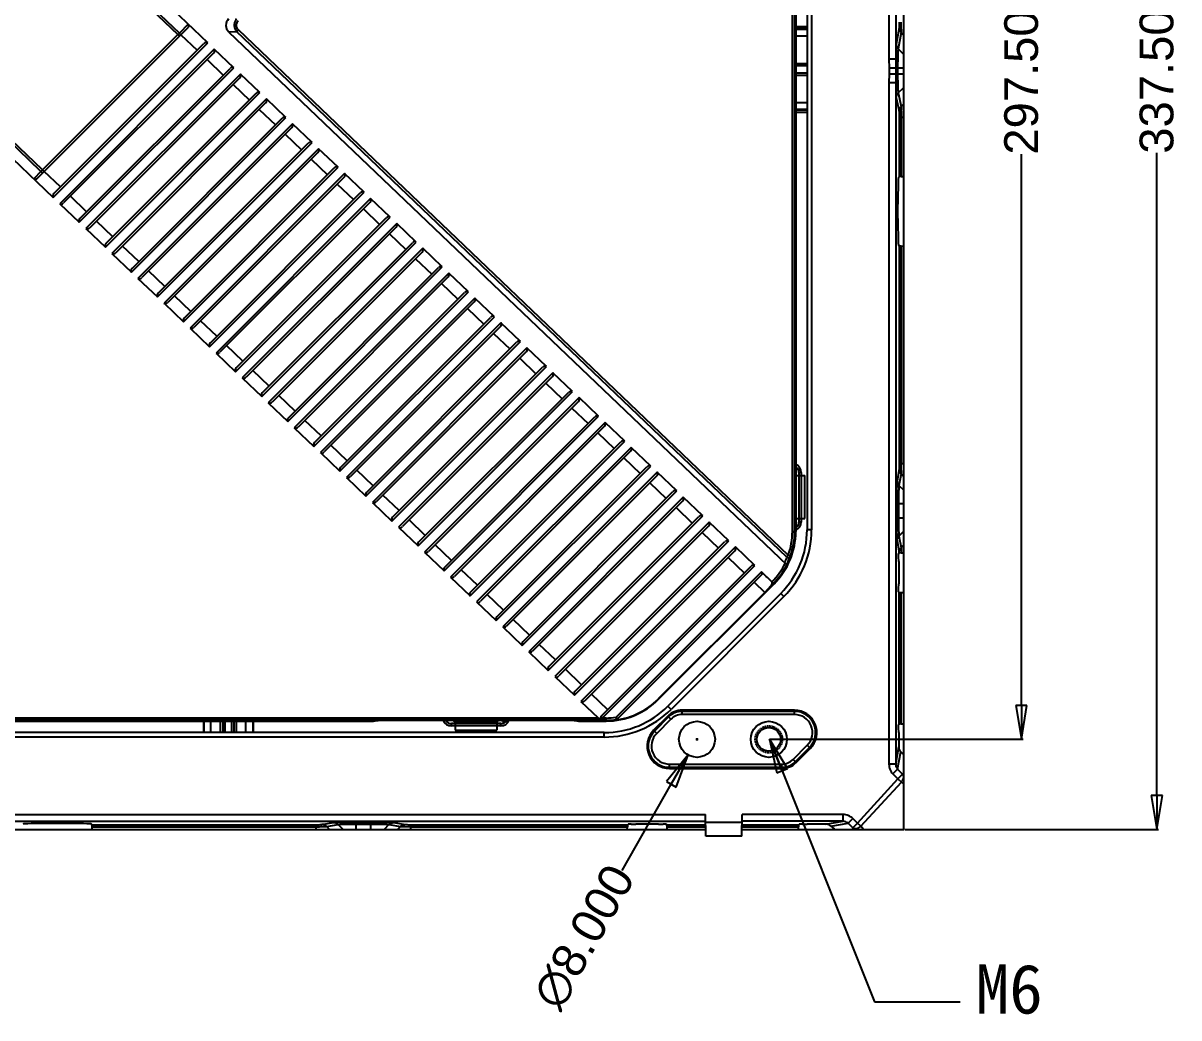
# Model space of a CAD drawing. Header units: millimetres. Extents: x 562 to 17351, y 2396 to 6995.
# Drawn here: x 1960.4 to 2217.1, y 3451 to 3671.9 of the extents above; entities that cross this region are included whole.
import ezdxf

# ---------------------------------------------------------------- set-up
doc = ezdxf.new("R2010")
doc.units = ezdxf.units.MM
doc.linetypes.add('HIDDEN', pattern=[0.2, 0.1, -0.1])
for name, color, linetype in [('02___PRT_ALL_AXES', 7, 'Continuous'), ('DEFAULT_2', 8, 'HIDDEN'), ('DIM', 4, 'Continuous'), ('TEXT', 7, 'Continuous')]:
    doc.layers.add(name, color=color, linetype=linetype)
doc.styles.get("Standard").update_dxf_attribs({"font": 'arial.ttf'})
doc.dimstyles.new('03', dxfattribs={"dimscale": 3, "dimtxt": 2.5, "dimasz": 2.5, "dimexe": 0.125, "dimexo": 0.0625, "dimgap": 0.09, "dimtad": 0, "dimdec": 3, "dimzin": 4, "dimdsep": 46, "dimtxsty": 'Standard', "dimblk": 'CLOSED', "dimcen": 0.09, "dimclrd": 2, "dimclre": 2, "dimclrt": 4, "dimazin": 1, "dimtp": 0.01, "dimtm": 0.01, "dimtfac": 1, "dimtdec": 3, "dimtofl": 0, "dimtmove": 0, "dimatfit": 3, "dimldrblk": 'CLOSED', "dimfxl": 1, "dimtolj": 1, "dimtzin": 4, "dimarcsym": 0})

# ---------------------------------------------------------------- blocks, each defined once
blk = doc.blocks.new('_CLOSED')
at = {"color": 0, "linetype": 'ByBlock'}
for p, q in [((0, 0), (-1, 0.167)), ((-1, 0.167), (-1, -0.167)), ((-1, -0.167), (0, 0)), ((-1, 0), (0, 0))]:
    blk.add_line(p, q, dxfattribs=at)
blk = doc.blocks.new('*D98')
at = {"layer": 'Defpoints', "color": 0, "transparency": 16777216}
for p in [(2156.03, 3830.36), (2212.19, 3830.36), (2156.03, 3492.86)]:
    blk.add_point(p, dxfattribs=at)
at = {"layer": 'DIM', "color": 2, "lineweight": -2, "transparency": 16777216}
for p, q in [((2156.22, 3830.36), (2212.56, 3830.36)), ((2212.19, 3822.86), (2212.19, 3680.56)), ((2212.19, 3500.36), (2212.19, 3643.09)), ((2156.22, 3492.86), (2212.56, 3492.86))]:
    blk.add_line(p, q, dxfattribs=at)
at = {"layer": 'DIM', "color": 2, "lineweight": -2, "transparency": 16777216, "xscale": 7.5, "yscale": 7.5, "zscale": 7.5}
for p, rotation in [((2212.19, 3830.36), 90), ((2212.19, 3492.86), 270)]:
    blk.add_blockref('_CLOSED', p, dxfattribs=dict(at, rotation=rotation))
at = {"layer": 'DIM', "color": 4, "transparency": 16777216, "insert": (2212.19, 3661.83), "char_height": 7.5, "attachment_point": 5, "rotation": 90}
blk.add_mtext('\\A1;337.500', dxfattribs=at)
blk = doc.blocks.new('*D100')
at = {"layer": 'Defpoints', "color": 0, "transparency": 16777216}
for p in [(2126.03, 3810.36), (2182.12, 3810.36), (2126.03, 3512.86)]:
    blk.add_point(p, dxfattribs=at)
at = {"layer": 'DIM', "color": 2, "lineweight": -2, "transparency": 16777216}
for p, q in [((2126.22, 3810.36), (2182.49, 3810.36)), ((2182.12, 3802.86), (2182.12, 3680.41)), ((2182.12, 3520.36), (2182.12, 3642.81)), ((2126.22, 3512.86), (2182.49, 3512.86))]:
    blk.add_line(p, q, dxfattribs=at)
at = {"layer": 'DIM', "color": 2, "lineweight": -2, "transparency": 16777216, "xscale": 7.5, "yscale": 7.5, "zscale": 7.5}
for p, rotation in [((2182.12, 3810.36), 90), ((2182.12, 3512.86), 270)]:
    blk.add_blockref('_CLOSED', p, dxfattribs=dict(at, rotation=rotation))
at = {"layer": 'DIM', "color": 4, "transparency": 16777216, "insert": (2182.12, 3661.61), "char_height": 7.5, "attachment_point": 5, "rotation": 90}
blk.add_mtext('\\A1;297.500', dxfattribs=at)
blk = doc.blocks.new('DASFASFASEFWE')
at = {"color": 7, "linetype": 'Continuous'}
for p, q in [((278.77, 3394.16), (136.81, 3529.77)), ((134.57, 3527.43), (272.14, 3396.02)), ((134.88, 3527.76), (272.45, 3396.34)), ((408.59, 3285.7), (408.59, 3490.95)), ((409.09, 3490.95), (409.09, 3285.7)), ((409.35, 3478.32), (409.35, 3298.32)), ((136.81, 3462.67), (244.45, 3359.84)), ((241.71, 3365.59), (138.37, 3464.31)), ((242.07, 3365.95), (138.72, 3464.68)), ((240.78, 3363.96), (274.46, 3397.63)), ((272.14, 3396.02), (242.07, 3365.95)), ((272.45, 3396.34), (272.14, 3396.02)), ((272.49, 3395.67), (272.14, 3396.02)), ((274.42, 3398.31), (272.45, 3396.34)), ((272.81, 3395.98), (276.42, 3392.53)), ((283.4, 3396.65), (285.16, 3396.69)), ((283.4, 3396.65), (407.34, 3278.25)), ((285.55, 3397.09), (285.16, 3396.69)), ((407.39, 3279.94), (285.16, 3396.69)), ((407.68, 3280.42), (285.55, 3397.09)), ((244.45, 3359.84), (278.77, 3394.16)), ((244.58, 3360.69), (277.91, 3394.01)), ((280.21, 3392.78), (245.89, 3358.46)), ((280.08, 3391.94), (246.75, 3358.61)), ((284.55, 3388.64), (280.21, 3392.78)), ((250.23, 3354.32), (284.55, 3388.64)), ((250.37, 3355.16), (283.7, 3388.49)), ((278.59, 3390.46), (282.21, 3387)), ((286, 3387.25), (251.68, 3352.94)), ((285.87, 3386.41), (252.54, 3353.09)), ((290.34, 3383.11), (286, 3387.25)), ((256.02, 3348.79), (290.34, 3383.11)), ((284.38, 3384.93), (288, 3381.47)), ((256.15, 3349.63), (289.48, 3382.96)), ((291.79, 3381.73), (257.47, 3347.41)), ((291.65, 3380.89), (258.32, 3347.56)), ((296.12, 3377.58), (291.79, 3381.73)), ((290.17, 3379.4), (293.78, 3375.95)), ((261.81, 3343.26), (296.12, 3377.58)), ((261.94, 3344.1), (295.27, 3377.43)), ((297.57, 3376.2), (263.25, 3341.88)), ((301.91, 3372.05), (297.57, 3376.2)), ((297.44, 3375.36), (264.11, 3342.03)), ((295.95, 3373.87), (299.57, 3370.42)), ((267.59, 3337.74), (301.91, 3372.05)), ((267.73, 3338.58), (301.05, 3371.9)), ((303.36, 3370.67), (269.04, 3336.35)), ((307.7, 3366.53), (303.36, 3370.67)), ((303.22, 3369.83), (269.9, 3336.5)), ((301.74, 3368.35), (305.36, 3364.89)), ((241.71, 3365.59), (240.11, 3363.99)), ((242.07, 3365.95), (241.71, 3365.59)), ((242.07, 3365.95), (242.43, 3365.6)), ((246.07, 3362.17), (242.45, 3365.63)), ((273.38, 3332.21), (307.7, 3366.53)), ((273.51, 3333.05), (306.84, 3366.38)), ((309.14, 3365.14), (274.83, 3330.83)), ((313.48, 3361), (309.14, 3365.14)), ((309.01, 3364.3), (275.68, 3330.98)), ((307.53, 3362.82), (311.14, 3359.36)), ((251.85, 3356.64), (248.24, 3360.1)), ((279.17, 3326.68), (313.48, 3361)), ((279.3, 3327.52), (312.63, 3360.85)), ((245.89, 3358.46), (250.23, 3354.32)), ((314.93, 3359.62), (280.61, 3325.3)), ((314.8, 3358.78), (281.47, 3325.45)), ((319.27, 3355.47), (314.93, 3359.62)), ((284.95, 3321.15), (319.27, 3355.47)), ((285.09, 3321.99), (318.41, 3355.32)), ((313.31, 3357.29), (316.93, 3353.84)), ((251.68, 3352.94), (256.02, 3348.79)), ((257.64, 3351.12), (254.02, 3354.57)), ((320.72, 3354.09), (286.4, 3319.77)), ((320.58, 3353.25), (287.26, 3319.92)), ((325.06, 3349.94), (320.72, 3354.09)), ((290.74, 3315.63), (325.06, 3349.94)), ((290.87, 3316.47), (324.2, 3349.79)), ((319.1, 3351.76), (322.71, 3348.31)), ((257.47, 3347.41), (261.81, 3343.26)), ((263.43, 3345.59), (259.81, 3349.04)), ((326.5, 3348.56), (292.18, 3314.24)), ((326.37, 3347.72), (293.04, 3314.39)), ((330.84, 3344.42), (326.5, 3348.56)), ((324.88, 3346.24), (328.5, 3342.78)), ((269.21, 3340.06), (265.6, 3343.52)), ((296.52, 3310.1), (330.84, 3344.42)), ((296.66, 3310.94), (329.99, 3344.27)), ((332.29, 3343.03), (297.97, 3308.72)), ((332.16, 3342.19), (298.83, 3308.87)), ((336.63, 3338.89), (332.29, 3343.03)), ((263.25, 3341.88), (267.59, 3337.74)), ((330.67, 3340.71), (334.29, 3337.25)), ((275, 3334.53), (271.38, 3337.99)), ((302.31, 3304.57), (336.63, 3338.89)), ((302.44, 3305.41), (335.77, 3338.74)), ((338.08, 3337.51), (303.76, 3303.19)), ((342.41, 3333.36), (338.08, 3337.51)), ((269.04, 3336.35), (273.38, 3332.21)), ((337.94, 3336.67), (304.61, 3303.34)), ((336.46, 3335.18), (340.07, 3331.73)), ((280.78, 3329.01), (277.17, 3332.46)), ((308.1, 3299.04), (342.41, 3333.36)), ((308.23, 3299.88), (341.56, 3333.21)), ((343.86, 3331.98), (309.54, 3297.66)), ((348.2, 3327.83), (343.86, 3331.98)), ((274.83, 3330.83), (279.17, 3326.68)), ((343.73, 3331.14), (310.4, 3297.81)), ((342.24, 3329.65), (345.86, 3326.2)), ((286.57, 3323.48), (282.95, 3326.93)), ((313.88, 3293.52), (348.2, 3327.83)), ((314.02, 3294.36), (347.34, 3327.68)), ((280.61, 3325.3), (284.95, 3321.15)), ((349.65, 3326.45), (315.33, 3292.13)), ((349.51, 3325.61), (316.19, 3292.28)), ((348.03, 3324.13), (351.65, 3320.67)), ((353.99, 3322.31), (349.65, 3326.45)), ((319.67, 3287.99), (353.99, 3322.31)), ((319.8, 3288.83), (353.13, 3322.16)), ((286.4, 3319.77), (290.74, 3315.63)), ((292.36, 3317.95), (288.74, 3321.41)), ((355.43, 3320.92), (321.12, 3286.61)), ((355.3, 3320.08), (321.97, 3286.76)), ((359.77, 3316.78), (355.43, 3320.92)), ((325.46, 3282.46), (359.77, 3316.78)), ((325.59, 3283.3), (358.92, 3316.63)), ((353.82, 3318.6), (357.43, 3315.14)), ((292.18, 3314.24), (296.52, 3310.1)), ((298.14, 3312.42), (294.53, 3315.88)), ((361.22, 3315.4), (326.9, 3281.08)), ((361.09, 3314.56), (327.76, 3281.23)), ((365.56, 3311.25), (361.22, 3315.4)), ((331.24, 3276.93), (365.56, 3311.25)), ((359.6, 3313.07), (363.22, 3309.62)), ((297.97, 3308.72), (302.31, 3304.57)), ((303.93, 3306.9), (300.31, 3310.35)), ((331.38, 3277.77), (364.7, 3311.1)), ((367.01, 3309.87), (332.69, 3275.55)), ((366.87, 3309.03), (333.55, 3275.7)), ((371.35, 3305.72), (367.01, 3309.87)), ((365.39, 3307.54), (369, 3304.09)), ((309.72, 3301.37), (306.1, 3304.82)), ((337.03, 3271.41), (371.35, 3305.72)), ((337.16, 3272.25), (370.49, 3305.57)), ((372.79, 3304.34), (338.47, 3270.02)), ((377.13, 3300.2), (372.79, 3304.34)), ((303.76, 3303.19), (308.1, 3299.04)), ((372.66, 3303.5), (339.33, 3270.17)), ((371.17, 3302.02), (374.79, 3298.56)), ((315.5, 3295.84), (311.89, 3299.3)), ((342.81, 3265.88), (377.13, 3300.2)), ((342.95, 3266.72), (376.28, 3300.05)), ((378.58, 3298.81), (344.26, 3264.5)), ((382.92, 3294.67), (378.58, 3298.81)), ((309.54, 3297.66), (313.88, 3293.52)), ((378.45, 3297.97), (345.12, 3264.65)), ((376.96, 3296.49), (380.58, 3293.03)), ((409.35, 3298.32), (409.47, 3298.13)), ((409.47, 3298.13), (411.35, 3298.13)), ((409.47, 3288.52), (409.47, 3298.13)), ((411.35, 3288.52), (411.35, 3298.13)), ((321.29, 3290.31), (317.67, 3293.77)), ((348.6, 3260.35), (382.92, 3294.67)), ((348.73, 3261.19), (382.06, 3294.52)), ((384.37, 3293.29), (350.05, 3258.97)), ((388.7, 3289.14), (384.37, 3293.29)), ((315.33, 3292.13), (319.67, 3287.99)), ((384.23, 3292.45), (350.9, 3259.12)), ((382.75, 3290.96), (386.36, 3287.51)), ((327.07, 3284.79), (323.46, 3288.24)), ((354.39, 3254.82), (388.7, 3289.14)), ((354.52, 3255.66), (387.85, 3288.99)), ((409.47, 3288.52), (409.35, 3288.32)), ((409.35, 3288.32), (409.35, 3285.7)), ((409.47, 3288.52), (411.35, 3288.52)), ((321.12, 3286.61), (325.46, 3282.46)), ((390.15, 3287.76), (355.83, 3253.44)), ((390.02, 3286.92), (356.69, 3253.59)), ((394.49, 3283.61), (390.15, 3287.76)), ((408.59, 3285.7), (409.35, 3285.7)), ((360.17, 3249.3), (394.49, 3283.61)), ((360.31, 3250.14), (393.63, 3283.46)), ((388.53, 3285.43), (392.15, 3281.98)), ((326.9, 3281.08), (331.24, 3276.93)), ((332.86, 3279.26), (329.24, 3282.71)), ((395.94, 3282.23), (361.62, 3247.91)), ((395.8, 3281.39), (362.48, 3248.06)), ((400.28, 3278.09), (395.94, 3282.23)), ((407.68, 3280.42), (408.15, 3280.26)), ((366.09, 3244.61), (399.42, 3277.94)), ((366.45, 3244.26), (400.28, 3278.09)), ((394.32, 3279.91), (397.94, 3276.45)), ((332.69, 3275.55), (337.03, 3271.41)), ((338.65, 3273.73), (335.03, 3277.19)), ((401.72, 3276.7), (369.43, 3244.41)), ((401.59, 3275.86), (369.78, 3244.06)), ((402.07, 3276.37), (401.72, 3276.7)), ((378.89, 3248.41), (404.52, 3274.03)), ((400.1, 3274.38), (402.46, 3272.12)), ((402.46, 3272.12), (403.92, 3273.69)), ((404.39, 3274.16), (403.92, 3273.69)), ((404.52, 3274.03), (404, 3274.56)), ((344.43, 3268.2), (340.82, 3271.66)), ((402.46, 3272.12), (378.82, 3248.48)), ((338.47, 3270.02), (342.81, 3265.88)), ((350.22, 3262.68), (346.6, 3266.13)), ((344.26, 3264.5), (348.6, 3260.35)), ((356.01, 3257.15), (352.39, 3260.6)), ((350.05, 3258.97), (354.39, 3254.82)), ((361.79, 3251.62), (358.18, 3255.08)), ((355.83, 3253.44), (360.17, 3249.3)), ((361.62, 3247.91), (365.45, 3244.26)), ((367.58, 3246.09), (363.96, 3249.55)), ((378.82, 3248.48), (378.89, 3248.41)), ((366.09, 3244.61), (366.45, 3244.26)), ((367.23, 3243.76), (-100.52, 3243.76)), ((-98.74, 3244.26), (365.45, 3244.26)), ((211.76, 3243.57), (314.94, 3243.57)), ((315.77, 3243.64), (315.77, 3243.61)), ((332.44, 3243.68), (316.59, 3243.68)), ((333.43, 3243.63), (333.72, 3243.46)), ((333.72, 3243.46), (342.99, 3243.46)), ((333.72, 3243.46), (333.72, 3241.57)), ((343.27, 3243.63), (342.99, 3243.46)), ((342.99, 3243.46), (342.99, 3241.57)), ((360.12, 3243.68), (344.27, 3243.68)), ((360.92, 3243.64), (360.96, 3243.61)), ((361.76, 3243.57), (367.23, 3243.57)), ((366.45, 3244.26), (367.23, 3244.26)), ((366.45, 3244.26), (366.45, 3243.82)), ((367.23, 3243.57), (367.23, 3244.26)), ((369.43, 3244.41), (369.78, 3244.06)), ((369.46, 3244.25), (369.46, 3244.44)), ((369.5, 3243.92), (369.46, 3244.25)), ((369.69, 3243.97), (369.75, 3244.03)), ((333.72, 3241.57), (342.99, 3241.57))]:
    blk.add_line(p, q, dxfattribs=at)
for centre, radius, start, end in [((284.8, 3398.08), 2, 135.8517, 225.4586), ((392.85, 3285.7), 16.5, 315, 360), ((392.85, 3285.7), 15.74, 340.4081, 0), ((392.85, 3285.7), 16.24, 340.4081, 0), ((484.1, 3234.31), 89.26, 148.8899, 149.255), ((392.85, 3285.7), 15.82, 314.9645, 333.3049), ((392.85, 3285.7), 16.32, 315, 332.7697), ((392.09, 3285.18), 16.17, 336.3029, 341.0874), ((392.44, 3285.32), 16.5, 334.6281, 335.3469), ((392.46, 3285.31), 16.48, 335.3463, 341.0621), ((367.23, 3260.07), 16.5, 270, 315), ((367.23, 3260.07), 16.4, 277.636, 315), ((366.59, 3244.41), 0.611, 216.904, 225.0065), ((367.23, 3260.07), 15.82, 270, 278.0172), ((367.23, 3260.07), 16.32, 270, 278.0172), ((369.34, 3244.32), 0.504, 277.6627, 314.9914)]:
    blk.add_arc(centre, radius, start, end, dxfattribs=at)
for centre, major_axis, ratio, start_param, end_param in [((274.1, 3397.98), (-0.383, 0.321), 0.919837, -3.222361, -1.641338), ((278.27, 3393.67), (0.507, 0.483), 0.713711, 0.033298, 1.604095), ((279.72, 3392.29), (0.507, 0.483), 0.713711, -1.537498, 0.033298), ((284.06, 3388.14), (0.507, 0.483), 0.713711, 0.033298, 1.604095), ((285.5, 3386.76), (0.507, 0.483), 0.713711, -1.537498, 0.033298), ((289.84, 3382.61), (0.507, 0.483), 0.713711, 0.033298, 1.604095), ((291.29, 3381.23), (0.507, 0.483), 0.713711, -1.537498, 0.033298), ((295.63, 3377.09), (0.507, 0.483), 0.713711, 0.033298, 1.604095), ((297.08, 3375.7), (0.507, 0.483), 0.713711, -1.537498, 0.033298), ((301.42, 3371.56), (0.507, 0.483), 0.713711, 0.033298, 1.604095), ((302.86, 3370.18), (0.507, 0.483), 0.713711, -1.537498, 0.033298), ((307.2, 3366.03), (0.507, 0.483), 0.713711, 0.033298, 1.604095), ((308.65, 3364.65), (0.507, 0.483), 0.713711, -1.537498, 0.033298), ((244.94, 3360.34), (0.507, 0.483), 0.713711, 1.604095, 3.174891), ((312.99, 3360.5), (0.507, 0.483), 0.713711, 0.033298, 1.604095), ((246.39, 3358.96), (0.507, 0.483), 0.713711, -3.108294, -1.537498), ((314.43, 3359.12), (0.507, 0.483), 0.713711, -1.537498, 0.033298), ((250.73, 3354.81), (0.507, 0.483), 0.713711, 1.604095, 3.174891), ((318.77, 3354.98), (0.507, 0.483), 0.713711, 0.033298, 1.604095), ((252.18, 3353.43), (0.507, 0.483), 0.713711, -3.108294, -1.537498), ((320.22, 3353.59), (0.507, 0.483), 0.713711, -1.537498, 0.033298), ((324.56, 3349.45), (0.507, 0.483), 0.713711, 0.033298, 1.604095), ((256.52, 3349.29), (0.507, 0.483), 0.713711, 1.604095, 3.174891), ((257.96, 3347.9), (0.507, 0.483), 0.713711, -3.108294, -1.537498), ((326.01, 3348.07), (0.507, 0.483), 0.713711, -1.537498, 0.033298), ((330.35, 3343.92), (0.507, 0.483), 0.713711, 0.033298, 1.604095), ((262.3, 3343.76), (0.507, 0.483), 0.713711, 1.604095, 3.174891), ((263.75, 3342.38), (0.507, 0.483), 0.713711, -3.108294, -1.537498), ((331.79, 3342.54), (0.507, 0.483), 0.713711, -1.537498, 0.033298), ((268.09, 3338.23), (0.507, 0.483), 0.713711, 1.604095, 3.174891), ((336.13, 3338.39), (0.507, 0.483), 0.713711, 0.033298, 1.604095), ((337.58, 3337.01), (0.507, 0.483), 0.713711, -1.537498, 0.033298), ((269.53, 3336.85), (0.507, 0.483), 0.713711, -3.108294, -1.537498), ((273.87, 3332.7), (0.507, 0.483), 0.713711, 1.604095, 3.174891), ((341.92, 3332.87), (0.507, 0.483), 0.713711, 0.033298, 1.604095), ((343.37, 3331.48), (0.507, 0.483), 0.713711, -1.537498, 0.033298), ((275.32, 3331.32), (0.507, 0.483), 0.713711, -3.108294, -1.537498), ((279.66, 3327.18), (0.507, 0.483), 0.713711, 1.604095, 3.174891), ((347.71, 3327.34), (0.507, 0.483), 0.713711, 0.033298, 1.604095), ((281.11, 3325.79), (0.507, 0.483), 0.713711, -3.108294, -1.537498), ((349.15, 3325.96), (0.507, 0.483), 0.713711, -1.537498, 0.033298), ((285.45, 3321.65), (0.507, 0.483), 0.713711, 1.604095, 3.174891), ((353.49, 3321.81), (0.507, 0.483), 0.713711, 0.033298, 1.604095), ((286.89, 3320.27), (0.507, 0.483), 0.713711, -3.108294, -1.537498), ((354.94, 3320.43), (0.507, 0.483), 0.713711, -1.537498, 0.033298), ((291.23, 3316.12), (0.507, 0.483), 0.713711, 1.604095, 3.174891), ((359.28, 3316.28), (0.507, 0.483), 0.713711, 0.033298, 1.604095), ((292.68, 3314.74), (0.507, 0.483), 0.713711, -3.108294, -1.537498), ((360.72, 3314.9), (0.507, 0.483), 0.713711, -1.537498, 0.033298), ((365.06, 3310.76), (0.507, 0.483), 0.713711, 0.033298, 1.604095), ((297.02, 3310.59), (0.507, 0.483), 0.713711, 1.604095, 3.174891), ((298.47, 3309.21), (0.507, 0.483), 0.713711, -3.108294, -1.537498), ((366.51, 3309.37), (0.507, 0.483), 0.713711, -1.537498, 0.033298), ((302.81, 3305.07), (0.507, 0.483), 0.713711, 1.604095, 3.174891), ((370.85, 3305.23), (0.507, 0.483), 0.713711, 0.033298, 1.604095), ((372.3, 3303.85), (0.507, 0.483), 0.713711, -1.537498, 0.033298), ((304.25, 3303.68), (0.507, 0.483), 0.713711, -3.108294, -1.537498), ((308.59, 3299.54), (0.507, 0.483), 0.713711, 1.604095, 3.174891), ((376.64, 3299.7), (0.507, 0.483), 0.713711, 0.033298, 1.604095), ((378.08, 3298.32), (0.507, 0.483), 0.713711, -1.537498, 0.033298), ((310.04, 3298.16), (0.507, 0.483), 0.713711, -3.108294, -1.537498), ((314.38, 3294.01), (0.507, 0.483), 0.713711, 1.604095, 3.174891), ((382.42, 3294.17), (0.507, 0.483), 0.713711, 0.033298, 1.604095), ((383.87, 3292.79), (0.507, 0.483), 0.713711, -1.537498, 0.033298), ((315.82, 3292.63), (0.507, 0.483), 0.713711, -3.108294, -1.537498), ((320.16, 3288.48), (0.507, 0.483), 0.713711, 1.604095, 3.174891), ((388.21, 3288.65), (0.507, 0.483), 0.713711, 0.033298, 1.604095), ((321.61, 3287.1), (0.507, 0.483), 0.713711, -3.108294, -1.537498), ((389.66, 3287.26), (0.507, 0.483), 0.713711, -1.537498, 0.033298), ((325.95, 3282.96), (0.507, 0.483), 0.713711, 1.604095, 3.174891), ((394, 3283.12), (0.507, 0.483), 0.713711, 0.033298, 1.604095), ((327.4, 3281.57), (0.507, 0.483), 0.713711, -3.108294, -1.537498), ((395.44, 3281.74), (0.507, 0.483), 0.713711, -1.537498, 0.033298), ((331.74, 3277.43), (0.507, 0.483), 0.713711, 1.604095, 3.174891), ((333.18, 3276.05), (0.507, 0.483), 0.713711, -3.108294, -1.537498), ((337.52, 3271.9), (0.507, 0.483), 0.713711, 1.604095, 3.174891), ((338.97, 3270.52), (0.507, 0.483), 0.713711, -3.108294, -1.537498), ((343.31, 3266.37), (0.507, 0.483), 0.713711, 1.604095, 3.174891), ((344.76, 3264.99), (0.507, 0.483), 0.713711, -3.108294, -1.537498), ((349.1, 3260.85), (0.507, 0.483), 0.713711, 1.604095, 3.174891), ((350.54, 3259.46), (0.507, 0.483), 0.713711, -3.108294, -1.537498), ((354.88, 3255.32), (0.507, 0.483), 0.713711, 1.604095, 3.174891), ((356.33, 3253.94), (0.507, 0.483), 0.713711, -3.108294, -1.537498), ((360.67, 3249.79), (0.507, 0.483), 0.713711, 1.604095, 3.174891), ((362.11, 3248.41), (0.507, 0.483), 0.713711, -3.108294, -1.537498), ((332.44, 3243.63), (1, 0), 0.052408, 0.087266, 1.570796), ((344.27, 3243.63), (1, 0), 0.052408, 1.570796, 3.054326), ((366.46, 3244.26), (1.14, -0.27), 0.371892, -2.577574, -1.494979)]:
    blk.add_ellipse(centre, major_axis=major_axis, ratio=ratio, start_param=start_param, end_param=end_param, dxfattribs=at)
for points, knots in [([(285.13, 3399.47), (284.98, 3399.27), (284.78, 3398.94), (284.65, 3398.45), (284.61, 3398.08), (284.66, 3397.7), (284.8, 3397.22), (285.01, 3396.89), (285.16, 3396.69)], [0, 0, 0, 0, 0.249436, 0.374676, 0.499994, 0.625313, 0.750552, 1, 1, 1, 1]), ([(285.52, 3399.08), (285.39, 3398.94), (285.21, 3398.72), (285.07, 3398.36), (285.02, 3397.99), (285.16, 3397.52), (285.41, 3397.22), (285.55, 3397.09)], [0, 0, 0, 0, 0.249712, 0.375526, 0.500831, 0.750253, 1, 1, 1, 1]), ([(272.45, 3396.34), (272.49, 3396.3), (272.55, 3396.22), (272.62, 3396.12), (272.66, 3396.05), (272.68, 3395.98), (272.69, 3395.9), (272.67, 3395.85), (272.65, 3395.82)], [0, 0, 0, 0, 0.317089, 0.473933, 0.617377, 0.741148, 0.84513, 1, 1, 1, 1]), ([(241.71, 3365.59), (241.76, 3365.54), (241.85, 3365.47), (241.98, 3365.4), (242.08, 3365.38), (242.15, 3365.37), (242.2, 3365.39), (242.23, 3365.41), (242.24, 3365.42)], [0, 0, 0, 0, 0.315989, 0.598066, 0.718515, 0.823927, 0.916249, 1, 1, 1, 1]), ([(240.78, 3363.96), (240.74, 3363.92), (240.64, 3363.85), (240.49, 3363.83), (240.37, 3363.84), (240.28, 3363.87), (240.19, 3363.92), (240.14, 3363.96), (240.11, 3363.99)], [0, 0, 0, 0, 0.226104, 0.466046, 0.593172, 0.725419, 0.862163, 1, 1, 1, 1]), ([(400.28, 3278.09), (400.24, 3278.12), (400.17, 3278.17), (400.04, 3278.2), (399.92, 3278.2), (399.77, 3278.16), (399.59, 3278.08), (399.47, 3277.99), (399.42, 3277.94)], [0, 0, 0, 0, 0.141452, 0.276417, 0.404683, 0.528215, 0.766527, 1, 1, 1, 1]), ([(407.39, 3279.94), (407.44, 3279.91), (407.53, 3279.88), (407.65, 3279.85), (407.77, 3279.84), (407.88, 3279.85), (407.97, 3279.88), (408.01, 3279.91), (408.02, 3279.92)], [0, 0, 0, 0, 0.277152, 0.423484, 0.565087, 0.813386, 0.915358, 1, 1, 1, 1]), ([(408.05, 3279.96), (408.04, 3279.96), (408.04, 3279.94), (408.03, 3279.93), (408.02, 3279.92)], [0, 0, 0, 0, 0.238205, 1, 1, 1, 1]), ([(408.05, 3279.96), (408.05, 3279.98), (408.09, 3280.08), (408.12, 3280.18), (408.15, 3280.26)], [0, 0, 0, 0, 0.232424, 1, 1, 1, 1]), ([(401.72, 3276.7), (401.76, 3276.67), (401.81, 3276.6), (401.84, 3276.48), (401.84, 3276.35), (401.81, 3276.2), (401.74, 3276.03), (401.64, 3275.92), (401.59, 3275.86)], [0, 0, 0, 0, 0.14182, 0.276833, 0.40489, 0.528122, 0.766105, 1, 1, 1, 1]), ([(403.92, 3273.69), (403.96, 3273.74), (404.05, 3273.86), (404.12, 3274.03), (404.14, 3274.15), (404.14, 3274.23), (404.14, 3274.29), (404.12, 3274.35), (404.1, 3274.39), (404.09, 3274.43), (404.07, 3274.47), (404.05, 3274.5), (404.03, 3274.51)], [0, 0, 0, 0, 0.23314, 0.470919, 0.594052, 0.657744, 0.722887, 0.789021, 0.85743, 0.893057, 0.929346, 1, 1, 1, 1]), ([(366.09, 3244.61), (366.07, 3244.59), (366.03, 3244.53), (365.99, 3244.42), (365.99, 3244.3), (366.01, 3244.23), (366.02, 3244.19)], [0, 0, 0, 0, 0.235027, 0.477318, 0.731893, 1, 1, 1, 1]), ([(314.94, 3243.57), (314.99, 3243.57), (315.09, 3243.57), (315.23, 3243.58), (315.36, 3243.58), (315.48, 3243.58), (315.58, 3243.59), (315.65, 3243.59), (315.69, 3243.6), (315.71, 3243.6), (315.73, 3243.61), (315.74, 3243.61), (315.74, 3243.61)], [0, 0, 0, 0, 0.183944, 0.362856, 0.529354, 0.67717, 0.801738, 0.898779, 0.936022, 0.965419, 0.986767, 1, 1, 1, 1]), ([(315.79, 3243.64), (315.79, 3243.64), (315.8, 3243.64), (315.82, 3243.65), (315.84, 3243.65), (315.88, 3243.66), (315.95, 3243.66), (316.05, 3243.67), (316.17, 3243.67), (316.3, 3243.68), (316.44, 3243.68), (316.54, 3243.68), (316.59, 3243.68)], [0, 0, 0, 0, 0.013233, 0.034581, 0.063978, 0.101221, 0.198262, 0.32283, 0.470646, 0.637144, 0.816056, 1, 1, 1, 1]), ([(360.12, 3243.68), (360.17, 3243.68), (360.27, 3243.68), (360.41, 3243.68), (360.54, 3243.67), (360.65, 3243.67), (360.75, 3243.66), (360.82, 3243.66), (360.86, 3243.65), (360.89, 3243.65), (360.9, 3243.64), (360.91, 3243.64), (360.92, 3243.64)], [0, 0, 0, 0, 0.183944, 0.362856, 0.529354, 0.67717, 0.801738, 0.898779, 0.936022, 0.965419, 0.986767, 1, 1, 1, 1]), ([(360.96, 3243.61), (360.97, 3243.61), (360.98, 3243.61), (360.99, 3243.6), (361.02, 3243.6), (361.06, 3243.59), (361.13, 3243.59), (361.23, 3243.58), (361.34, 3243.58), (361.47, 3243.58), (361.62, 3243.57), (361.71, 3243.57), (361.76, 3243.57)], [0, 0, 0, 0, 0.013233, 0.034581, 0.063978, 0.101221, 0.198262, 0.32283, 0.470646, 0.637144, 0.816056, 1, 1, 1, 1]), ([(366.02, 3244.19), (366.03, 3244.17), (366.05, 3244.12), (366.08, 3244.07), (366.1, 3244.04)], [0, 0, 0, 0, 0.246104, 1, 1, 1, 1]), ([(366.16, 3243.97), (366.2, 3243.93), (366.29, 3243.87), (366.39, 3243.83), (366.45, 3243.82)], [0, 0, 0, 0, 0.508677, 1, 1, 1, 1]), ([(369.4, 3243.82), (369.41, 3243.83), (369.43, 3243.85), (369.46, 3243.88), (369.49, 3243.91), (369.5, 3243.92)], [0, 0, 0, 0, 0.252869, 0.62231, 1, 1, 1, 1]), ([(369.78, 3244.06), (369.75, 3244.02), (369.66, 3243.96), (369.55, 3243.92), (369.5, 3243.92)], [0, 0, 0, 0, 0.499885, 1, 1, 1, 1])]:
    blk.add_open_spline(points, degree=3, knots=knots, dxfattribs=at)
blk.add_open_spline([(404.03, 3274.51), (403.38, 3275.13), (402.72, 3275.75), (402.07, 3276.37)], degree=3, dxfattribs=at)
blk = doc.blocks.new('*D104')
at = {"color": 2, "lineweight": -2, "transparency": 16777216}
for p, q in [((2109.82, 3512.86), (2110.36, 3512.86)), ((2110.09, 3512.59), (2110.09, 3513.13)), ((2093.44, 3483.74), (2104.38, 3502.88))]:
    blk.add_line(p, q, dxfattribs=at)
at = {"layer": 'Defpoints', "color": 0, "transparency": 16777216}
for p in [(2112.08, 3516.33), (2108.1, 3509.39)]:
    blk.add_point(p, dxfattribs=at)
at = {"color": 2, "lineweight": -2, "transparency": 16777216, "xscale": 7.5, "yscale": 7.5, "zscale": 7.5, "rotation": 60.23959248308459}
blk.add_blockref('_CLOSED', (2108.1, 3509.39), dxfattribs=at)
at = {"color": 4, "transparency": 16777216, "insert": (2085, 3468.99), "char_height": 7.5, "attachment_point": 5, "rotation": 60.2396}
blk.add_mtext('\\A1;∅8.000', dxfattribs=at)

msp = doc.modelspace()

# ---------------------------------------------------------------- linework, layer by layer
at = {"color": 7, "linetype": 'Continuous'}
for p, q in [((2156.0301, 3492.8588), (2156.0301, 3830.3588)), ((2152.7179, 3815.8666), (2152.7179, 3663.9129)), ((2154.2173, 3815.8666), (2154.2173, 3663.9129)), ((2134.5301, 3763.8172), (2134.5301, 3559.4004)), ((2135.5301, 3763.8172), (2135.5301, 3559.4004)), ((2134.5301, 3671.0916), (2132.0301, 3671.0916)), ((2134.5301, 3670.5919), (2132.0301, 3670.5919)), ((2154.9585, 3670.8394), (2154.3261, 3667.223)), ((2134.5301, 3670.5022), (2132.0301, 3670.5022)), ((2134.5301, 3669.0031), (2132.0301, 3669.0031)), ((2155.3974, 3669.7948), (2154.7649, 3666.1784)), ((2156.0301, 3669.1717), (2155.3974, 3669.7948)), ((2154.7649, 3666.1784), (2156.0301, 3664.9324)), ((2154.2173, 3663.9129), (2152.7179, 3663.9129)), ((2152.7179, 3663.9129), (2152.7403, 3661.978)), ((2154.2173, 3663.9129), (2154.2238, 3661.978)), ((2152.7403, 3660.5954), (2152.7179, 3658.6606)), ((2152.7403, 3661.978), (2156.0301, 3661.978)), ((2152.7403, 3661.978), (2152.7403, 3660.5954)), ((2152.7403, 3660.5954), (2156.0301, 3660.5954)), ((2154.2238, 3660.5954), (2154.2173, 3658.6606)), ((2154.2238, 3661.978), (2154.2238, 3660.5954)), ((2154.6466, 3661.978), (2154.6466, 3660.5954)), ((2154.2173, 3658.6606), (2152.7179, 3658.6606)), ((2152.7179, 3658.6606), (2152.7179, 3507.351)), ((2154.2173, 3658.6606), (2154.2173, 3507.351)), ((2154.3294, 3655.3333), (2154.9577, 3652.3213)), ((2154.7682, 3656.3819), (2156.0301, 3657.6295)), ((2154.7682, 3656.3819), (2155.3966, 3653.3699)), ((2134.5301, 3654.2145), (2132.0301, 3654.2145)), ((2134.5301, 3652.7154), (2132.0301, 3652.7154)), ((2132.0301, 3652.6256), (2134.5301, 3652.6256)), ((2156.0301, 3653.9963), (2155.3966, 3653.3699)), ((2155.3966, 3653.3699), (2155.4055, 3653.1981)), ((2155.4055, 3653.1981), (2155.4172, 3652.6289)), ((2132.0301, 3652.1259), (2134.5301, 3652.1259)), ((2154.9876, 3651.0303), (2156.0301, 3651.0303)), ((2154.9876, 3651.0303), (2154.9876, 3637.7986)), ((2155.42, 3652.3958), (2155.4264, 3651.0303)), ((2155.4264, 3651.0303), (2155.4264, 3637.8164)), ((2154.9876, 3637.7986), (2154.8572, 3637.7117)), ((2155.4264, 3637.8164), (2156.0301, 3637.827)), ((2154.7028, 3628.505), (2154.7028, 3631.7126)), ((2154.9876, 3622.419), (2154.8572, 3622.5059)), ((2154.9876, 3622.419), (2154.9876, 3574.1261)), ((2155.4264, 3622.4011), (2156.0301, 3622.3906)), ((2155.4264, 3622.4011), (2155.4264, 3574.1261)), ((2132.0301, 3573.2338), (2132.2223, 3573.2338)), ((2154.9876, 3574.1261), (2156.0301, 3574.1261)), ((2133.2215, 3572.1088), (2132.7301, 3572.1088)), ((2132.7301, 3572.1088), (2132.7301, 3561.1088)), ((2133.2215, 3572.1088), (2133.2215, 3561.1088)), ((2154.9585, 3572.8394), (2154.5103, 3570.2759)), ((2155.3974, 3571.7948), (2154.9491, 3569.2314)), ((2156.0301, 3571.1717), (2155.3974, 3571.7948)), ((2154.9491, 3569.2314), (2156.0301, 3568.1667)), ((2154.396, 3565.2123), (2156.0301, 3565.2123)), ((2154.396, 3565.2123), (2154.396, 3562.0053)), ((2154.8348, 3565.2123), (2154.8348, 3562.0053)), ((2133.2215, 3561.1088), (2132.7301, 3561.1088)), ((2154.396, 3562.0053), (2156.0301, 3562.0053)), ((2135.5301, 3559.4004), (2134.5301, 3559.4004)), ((2154.9491, 3557.9862), (2156.0301, 3559.0509)), ((2154.9491, 3557.9862), (2155.3974, 3555.4228)), ((2154.5103, 3556.9417), (2154.9585, 3554.3782)), ((2156.0301, 3556.0459), (2155.3974, 3555.4228)), ((2155.3974, 3555.4228), (2155.4061, 3555.2407)), ((2155.4061, 3555.2407), (2155.4209, 3554.361)), ((2154.8599, 3554.1088), (2154.9705, 3554.2194)), ((2154.8599, 3553.385), (2154.8599, 3554.1088)), ((2154.8861, 3552.3588), (2154.8599, 3553.385)), ((2154.9585, 3554.3782), (2154.9705, 3554.2194)), ((2155.4209, 3554.361), (2155.4219, 3554.2552)), ((2155.4219, 3554.2552), (2155.6175, 3554.2609)), ((2155.6175, 3554.2609), (2156.0301, 3554.2727)), ((2154.8861, 3552.3584), (2154.8861, 3547.3591)), ((2154.8599, 3546.3326), (2154.8861, 3547.3588)), ((2128.6723, 3545.2583), (2103.6306, 3520.2167)), ((2129.3794, 3544.5512), (2128.6723, 3545.2583)), ((2154.8599, 3545.6088), (2154.8599, 3546.3326)), ((2154.9876, 3545.4811), (2154.8599, 3545.6088)), ((2154.9876, 3516.2364), (2154.9876, 3545.4811)), ((2155.4264, 3545.4544), (2156.0301, 3545.4386)), ((2155.4264, 3516.2632), (2155.4264, 3545.4544)), ((2129.3794, 3544.5512), (2104.3377, 3519.5095)), ((2104.3377, 3519.5095), (2103.6306, 3520.2167)), ((2131.7372, 3519.3251), (2106.7581, 3519.3251)), ((2106.7581, 3518.3588), (2106.7581, 3519.3251)), ((2131.7372, 3518.3588), (2131.7372, 3519.3251)), ((2000.5301, 3514.3588), (2000.5301, 3517.016)), ((2000.6367, 3514.3588), (2000.6367, 3517.016)), ((2002.1358, 3514.3588), (2002.1358, 3517.016)), ((2004.21, 3517.016), (2004.21, 3514.3588)), ((2004.7633, 3517.016), (2004.7633, 3514.3588)), ((2005.263, 3517.016), (2005.263, 3514.3588)), ((2006.7973, 3514.3588), (2006.7973, 3517.016)), ((2007.297, 3514.3588), (2007.297, 3517.016)), ((2007.8503, 3514.3588), (2007.8503, 3517.016)), ((2009.9245, 3514.3588), (2009.9245, 3517.016)), ((2011.4235, 3517.016), (2011.4235, 3514.3588)), ((2011.5301, 3517.016), (2011.5301, 3514.3588)), ((2066.8601, 3516.8088), (2066.8601, 3517.016)), ((2066.8601, 3516.8088), (2067.6001, 3516.8088)), ((2103.5999, 3518.0169), (2100.4535, 3514.8705)), ((2103.7802, 3517.8366), (2100.6338, 3514.6902)), ((2104.2832, 3517.3337), (2101.1367, 3514.1872)), ((2103.5999, 3518.0169), (2104.2832, 3517.3337)), ((2131.7372, 3519.0701), (2106.7581, 3519.0701)), ((2131.7372, 3518.3588), (2106.7581, 3518.3588)), ((2089.4885, 3514.3588), (1622.5718, 3514.3588)), ((2066.5301, 3516.3588), (2055.5301, 3516.3588)), ((2055.5301, 3515.8674), (2055.5301, 3516.3588)), ((2066.5301, 3515.8674), (2055.5301, 3515.8674)), ((2066.5301, 3515.8674), (2066.5301, 3516.3588)), ((2089.4885, 3513.3588), (2089.4885, 3514.3588)), ((2100.4535, 3514.8705), (2101.1367, 3514.1872)), ((2154.8599, 3516.1088), (2154.9876, 3516.2364)), ((2154.8599, 3515.385), (2154.8599, 3516.1088)), ((2154.8861, 3514.3588), (2154.8599, 3515.385)), ((2154.8861, 3514.3584), (2154.8861, 3511.1752)), ((2155.4264, 3516.2632), (2156.0301, 3516.279)), ((2089.4885, 3513.3588), (1622.5718, 3513.3588)), ((2131.4192, 3508.3839), (2134.5657, 3511.5304)), ((2134.5657, 3511.5304), (2135.249, 3510.8471)), ((2131.9222, 3507.8809), (2135.0686, 3511.0274)), ((2132.1025, 3507.7006), (2135.249, 3510.8471)), ((2154.2173, 3507.351), (2154.8861, 3511.1752)), ((2154.6486, 3506.263), (2155.3211, 3510.1089)), ((2155.3211, 3510.1089), (2156.0301, 3509.389)), ((2103.9652, 3507.3588), (2128.9443, 3507.3588)), ((2103.9652, 3506.3925), (2103.9652, 3507.3588)), ((2103.9652, 3506.6475), (2128.9443, 3506.6475)), ((2103.9652, 3506.3925), (2128.9443, 3506.3925)), ((2128.9443, 3506.3925), (2128.9443, 3507.3588)), ((2131.4192, 3508.3839), (2132.1025, 3507.7006)), ((2154.2173, 3507.351), (2152.7179, 3507.351)), ((2145.7134, 3494.2739), (2154.6973, 3504.092)), ((2154.6486, 3506.263), (2153.5879, 3505.2185)), ((2153.5879, 3505.2185), (2154.6973, 3504.092)), ((2154.6486, 3506.263), (2155.758, 3505.1365)), ((2155.758, 3505.1365), (2154.6973, 3504.092)), ((2154.6973, 3504.092), (2155.4798, 3503.376)), ((2155.758, 3505.1365), (2156.0301, 3504.9212)), ((2146.4959, 3493.5578), (2155.4798, 3503.376)), ((2155.4798, 3503.376), (2156.0301, 3502.9406)), ((1858.3342, 3496.1711), (2111.9461, 3496.1711)), ((2112.0301, 3491.3588), (2111.9461, 3496.1711)), ((2120.0301, 3491.3588), (2120.1141, 3496.1711)), ((2142.5379, 3496.1711), (2120.1141, 3496.1711)), ((2142.5379, 3494.6716), (2142.5379, 3496.1711)), ((1858.3342, 3494.6716), (2111.9723, 3494.6716)), ((1969.634, 3494.1861), (1966.4263, 3494.1861)), ((1975.72, 3493.9013), (1975.633, 3494.0317)), ((1975.72, 3493.9013), (2025.5128, 3493.9013)), ((1975.7378, 3493.4625), (2025.5128, 3493.4625)), ((1975.7483, 3492.8588), (1975.7378, 3493.4625)), ((2025.5128, 3492.8588), (2025.5128, 3493.9013)), ((2026.7996, 3493.9304), (2029.363, 3494.3787)), ((2027.8441, 3493.4916), (2030.4076, 3493.9398)), ((2028.4673, 3492.8588), (2027.8441, 3493.4916)), ((2030.4076, 3493.9398), (2031.4722, 3492.8588)), ((2034.4266, 3494.4929), (2037.6336, 3494.4929)), ((2034.4266, 3492.8588), (2034.4266, 3494.4929)), ((2034.4266, 3494.0541), (2037.6336, 3494.0541)), ((2037.6336, 3492.8588), (2037.6336, 3494.4929)), ((2041.6527, 3493.9398), (2040.5881, 3492.8588)), ((2041.6527, 3493.9398), (2044.2162, 3493.4916)), ((2042.6972, 3494.3787), (2045.2607, 3493.9304)), ((2043.593, 3492.8588), (2044.2162, 3493.4916)), ((2044.2162, 3493.4916), (2044.393, 3493.483)), ((2044.393, 3493.483), (2044.9438, 3493.4718)), ((2045.2124, 3493.4686), (2046.5474, 3493.4625)), ((2046.5474, 3493.9013), (2094.6525, 3493.9013)), ((2046.5474, 3492.8588), (2046.5474, 3493.9013)), ((2046.5474, 3493.4625), (2094.6257, 3493.4625)), ((2094.6099, 3492.8588), (2094.6257, 3493.4625)), ((2094.6525, 3493.9013), (2094.7801, 3494.029)), ((2095.504, 3494.029), (2094.7801, 3494.029)), ((2095.504, 3494.029), (2096.5301, 3494.0028)), ((2101.5298, 3494.0028), (2096.5305, 3494.0028)), ((2101.5301, 3494.0028), (2102.5563, 3494.029)), ((2103.2801, 3494.029), (2102.5563, 3494.029)), ((2103.2801, 3494.029), (2103.4078, 3493.9013)), ((2103.4078, 3493.9013), (2111.9858, 3493.9013)), ((2103.4345, 3493.4625), (2111.9934, 3493.4625)), ((2103.4503, 3492.8588), (2103.4345, 3493.4625)), ((2120.0825, 3494.3588), (2111.9778, 3494.3588)), ((2120.0669, 3493.4625), (2132.6257, 3493.4625)), ((2120.0745, 3493.9013), (2132.6525, 3493.9013)), ((2142.5379, 3494.6716), (2120.088, 3494.6716)), ((2132.6099, 3492.8588), (2132.6257, 3493.4625)), ((2132.6525, 3493.9013), (2132.7801, 3494.029)), ((2133.504, 3494.029), (2132.7801, 3494.029)), ((2133.504, 3494.029), (2134.5301, 3494.0028)), ((2138.7138, 3494.0028), (2134.5305, 3494.0028)), ((2138.7138, 3494.0028), (2142.5379, 3494.6716)), ((2139.8227, 3493.5753), (2143.6259, 3494.2403)), ((2139.8227, 3493.5753), (2140.5563, 3492.9769)), ((2143.6259, 3494.2403), (2144.6704, 3495.301)), ((2144.6689, 3493.2132), (2143.6259, 3494.2403)), ((2144.6689, 3493.2132), (2145.7134, 3494.2739)), ((2145.7134, 3494.2739), (2144.6704, 3495.301)), ((2146.4959, 3493.5578), (2145.7134, 3494.2739)), ((2147.0504, 3492.8588), (2146.4959, 3493.5578)), ((1600.0563, 3492.8588), (2112.004, 3492.8588)), ((2120.0301, 3491.3588), (2112.0301, 3491.3588)), ((2120.0563, 3492.8588), (2156.0301, 3492.8588)), ((2140.6763, 3492.8588), (2140.5563, 3492.9769)), ((2144.95, 3492.8588), (2144.6689, 3493.2132))]:
    msp.add_line(p, q, dxfattribs=at)
msp.add_circle((2110.0901, 3512.8588), 4, dxfattribs=at)
at = {"color": 6, "linetype": 'Continuous'}
for radius in [4, 2.625]:
    msp.add_circle((2126.0301, 3512.8588), radius, dxfattribs=at)
at = {"color": 7, "linetype": 'Continuous'}
for centre, radius, start, end in [((2079.7598, 3671.5429), 75.6643, 359.236185, 359.40253), ((2037.263, 3671.953), 118.163, 359.418559, 359.732325), ((2003.1126, 3672.1173), 152.3138, 359.730534, 0.003315), ((2079.6729, 3651.6122), 75.7512, 0.592738, 0.769038), ((2131.2301, 3572.1088), 1.5, 0, 59.997799), ((2131.2301, 3572.1088), 1.9913, 0, 67.497475), ((2037.263, 3573.953), 118.163, 359.418559, 359.732325), ((2003.1126, 3574.1173), 152.3138, 359.730534, 0.003315), ((2079.7598, 3573.5429), 75.6643, 359.236185, 359.40253), ((2131.2301, 3561.1088), 1.9913, 293.578467, 0), ((2131.2301, 3561.1088), 1.5, 302.298666, 0), ((2114.5301, 3559.4004), 20, 315, 0), ((2114.5301, 3559.4004), 21, 315, 0), ((2156.4532, 3554.3611), 1.4973, 139.802846, 154.655985), ((2156.4504, 3554.3634), 1.4937, 134.828463, 139.801364), ((2156.4387, 3554.3696), 1.4806, 154.713332, 159.711007), ((2155.8295, 3540.3393), 13.9219, 91.677929, 92.136791), ((2089.4885, 3534.3588), 20, 270, 315), ((2089.4885, 3534.3588), 21, 270, 315), ((2106.7581, 3514.8588), 4.4663, 90, 135), ((2131.7372, 3514.3588), 4.9663, 315, 90), ((2055.5301, 3517.8588), 1.9913, 205.065147, 270), ((2055.5301, 3517.8588), 1.5, 214.26507, 270), ((2066.5301, 3517.8588), 1.9913, 270, 334.934782), ((2066.5301, 3517.8588), 1.5, 270, 325.734825), ((2106.7581, 3514.8588), 4.2113, 90, 135), ((2106.7581, 3514.8588), 3.5, 90, 135), ((2131.7372, 3514.3588), 4.7113, 315, 90), ((2131.7372, 3514.3588), 4, 315, 90), ((2103.9652, 3511.3588), 4.9663, 135, 270), ((2103.9652, 3511.3588), 4.7113, 135, 270), ((2103.9652, 3511.3588), 4, 135, 270), ((2128.9443, 3510.8588), 3.5, 270, 315), ((2128.9443, 3510.8588), 4.2113, 270, 315), ((2128.9443, 3510.8588), 4.4663, 270, 315), ((2153.8821, 3504.7346), 2.0973, 319.625257, 326.169318), ((2025.5212, 3646.0614), 152.5989, 269.996879, 270.26413), ((2025.6776, 3612.9056), 119.4427, 270.262412, 270.569611), ((2026.1065, 3568.1219), 74.6569, 270.582128, 270.794053), ((2026.7788, 3492.4316), 1.5028, 49.798038, 54.736089), ((2026.7847, 3492.4385), 1.4937, 44.828463, 49.801364), ((2045.2755, 3492.4385), 1.4937, 130.198636, 135.171537), ((2045.2814, 3492.4316), 1.5028, 125.263911, 130.201962), ((2045.9787, 3570.2408), 76.7761, 269.227665, 269.428128), ((2145.0536, 3495.1081), 2.1175, 307.861009, 312.934155)]:
    msp.add_arc(centre, radius, start, end, dxfattribs=at)
for centre, major_axis, ratio, start_param, end_param in [((2154.8599, 3631.7126), (0, 6), 0.02618592, 0.01745329, 1.57079633), ((2156.4871, 3637.7979), (1.5, 0), 0.01745506, 2.35619449, 3.11541271), ((2154.8599, 3628.505), (0, 6), 0.02618592, 1.57079633, 3.12413936), ((2156.4871, 3622.4197), (1.5, 0), 0.01745506, 3.16777259, 3.92699082), ((2156.4871, 3545.4822), (1.5, 0), 0.02618592, 3.16777259, 3.92699082), ((2156.4871, 3516.2354), (1.5, 0), 0.02618592, 8.6393798, 9.39859802), ((2156.3866, 3511.181), (-0.2614, -1.4945), 0.98864299, -1.39571912, -0.61453274), ((1966.4263, 3494.029), (6, 0), 0.02618592, 1.57079633, 3.12413936), ((1969.634, 3494.029), (6, 0), 0.02618592, 0.01745329, 1.57079633), ((1975.7193, 3492.4019), (0, 1.5), 0.01745506, 5.49778714, 6.25700537), ((2094.6535, 3492.4019), (0, 1.5), 0.02618592, 6.30936525, 7.06858347), ((2103.4068, 3492.4019), (0, 1.5), 0.02618592, 5.49778714, 6.25700537), ((2132.6535, 3492.4019), (0, 1.5), 0.02618592, 6.30936525, 7.06858347), ((2138.7079, 3492.5023), (-1.4945, -0.2614), 0.98864299, 3.96849139, 4.53731177), ((2138.5675, 3492.4778), (1.7695, 0.1768), 0.84257468, 0.70172615, 0.91409214)]:
    msp.add_ellipse(centre, major_axis=major_axis, ratio=ratio, start_param=start_param, end_param=end_param, dxfattribs=at)
for points, knots in [([(2154.9876, 3672.1261), (2154.9876, 3671.8431), (2154.9872, 3671.4629), (2154.9711, 3671.0348), (2154.9671, 3670.888), (2154.9585, 3670.8394)], [0, 0, 0, 0, 0.65941222, 0.88491597, 1, 1, 1, 1]), ([(2155.4173, 3670.5342), (2155.4161, 3670.4446), (2155.4109, 3670.1982), (2155.4113, 3669.9512), (2155.3974, 3669.7948)], [0, 0, 0, 0, 0.36333259, 1, 1, 1, 1]), ([(2154.3261, 3667.223), (2154.304, 3667.0966), (2154.2853, 3666.729), (2154.2534, 3666.0308), (2154.2323, 3665.0545), (2154.2215, 3664.3173), (2154.2173, 3663.9129)], [0, 0, 0, 0, 0.11612515, 0.33223899, 0.6337126, 1, 1, 1, 1]), ([(2154.7649, 3666.1784), (2154.7296, 3666.023), (2154.714, 3665.5449), (2154.6698, 3664.6418), (2154.6531, 3663.3986), (2154.6466, 3662.4725), (2154.6466, 3661.978)], [0, 0, 0, 0, 0.1137023, 0.33881561, 0.64708225, 1, 1, 1, 1]), ([(2154.6466, 3660.5954), (2154.6466, 3660.0932), (2154.652, 3659.1539), (2154.6715, 3658.039), (2154.6971, 3657.2879), (2154.7158, 3656.8754), (2154.7389, 3656.586), (2154.754, 3656.4339), (2154.7682, 3656.3819)], [0, 0, 0, 0, 0.35726099, 0.66814045, 0.79306943, 0.8919531, 0.96165046, 1, 1, 1, 1]), ([(2154.9577, 3652.3213), (2154.9673, 3652.2753), (2154.9699, 3652.1309), (2154.9882, 3651.7018), (2154.9876, 3651.3175), (2154.9876, 3651.0303)], [0, 0, 0, 0, 0.10915708, 0.33307742, 1, 1, 1, 1]), ([(2154.9876, 3574.1261), (2154.9876, 3573.8431), (2154.9872, 3573.4629), (2154.9711, 3573.0348), (2154.9671, 3572.888), (2154.9585, 3572.8394)], [0, 0, 0, 0, 0.65941222, 0.88491597, 1, 1, 1, 1]), ([(2155.4173, 3572.5342), (2155.4161, 3572.4446), (2155.4109, 3572.1982), (2155.4113, 3571.9512), (2155.3974, 3571.7948)], [0, 0, 0, 0, 0.36333259, 1, 1, 1, 1]), ([(2154.5103, 3570.2759), (2154.4768, 3570.0845), (2154.4608, 3569.5071), (2154.4187, 3568.415), (2154.4022, 3566.9198), (2154.396, 3565.8064), (2154.396, 3565.2123)], [0, 0, 0, 0, 0.1150675, 0.34052329, 0.64820829, 1, 1, 1, 1]), ([(2154.9491, 3569.2314), (2154.9149, 3569.0829), (2154.8999, 3568.6254), (2154.8572, 3567.7613), (2154.8411, 3566.5718), (2154.8348, 3565.6855), (2154.8348, 3565.2123)], [0, 0, 0, 0, 0.11364751, 0.33874753, 0.64703924, 1, 1, 1, 1]), ([(2154.396, 3562.0053), (2154.396, 3561.4112), (2154.4023, 3560.2974), (2154.4187, 3558.802), (2154.4608, 3557.7099), (2154.4768, 3557.1329), (2154.5103, 3556.9417)], [0, 0, 0, 0, 0.35180192, 0.6597034, 0.88503957, 1, 1, 1, 1]), ([(2154.8348, 3562.0053), (2154.8348, 3561.532), (2154.8412, 3560.6455), (2154.8572, 3559.4558), (2154.9, 3558.5918), (2154.9149, 3558.1346), (2154.9491, 3557.9862)], [0, 0, 0, 0, 0.35296976, 0.66148076, 0.88645976, 1, 1, 1, 1]), ([(2155.3105, 3554.2514), (2155.2229, 3554.2482), (2155.1191, 3554.231), (2154.9892, 3554.238), (2154.9705, 3554.2194)], [0, 0, 0, 0, 0.76819953, 1, 1, 1, 1]), ([(2152.7179, 3507.351), (2152.7179, 3506.9599), (2152.8702, 3506.1698), (2153.3133, 3505.4973), (2153.5879, 3505.2185)], [0, 0, 0, 0, 0.49985364, 1, 1, 1, 1]), ([(2154.2173, 3507.351), (2154.2162, 3507.0554), (2154.3326, 3506.6465), (2154.5791, 3506.3351), (2154.6486, 3506.263)], [0, 0, 0, 0, 0.74701004, 1, 1, 1, 1]), ([(2155.9057, 3504.2012), (2155.8931, 3504.1466), (2155.8293, 3503.9232), (2155.7223, 3503.713), (2155.6243, 3503.5669)], [0, 0, 0, 0, 0.24167543, 1, 1, 1, 1]), ([(2155.758, 3505.1365), (2155.7846, 3505.1021), (2155.8843, 3504.9467), (2155.9315, 3504.7612), (2155.9417, 3504.6212)], [0, 0, 0, 0, 0.23677815, 1, 1, 1, 1]), ([(2144.6704, 3495.301), (2144.3918, 3495.5754), (2143.7194, 3496.0186), (2142.9293, 3496.171), (2142.5379, 3496.1711)], [0, 0, 0, 0, 0.49978975, 1, 1, 1, 1]), ([(2025.5128, 3493.9013), (2025.7959, 3493.9013), (2026.1762, 3493.9017), (2026.6044, 3493.9178), (2026.751, 3493.9219), (2026.7996, 3493.9304)], [0, 0, 0, 0, 0.65974173, 0.88507078, 1, 1, 1, 1]), ([(2027.1411, 3493.4721), (2027.2262, 3493.4733), (2027.4605, 3493.4784), (2027.6953, 3493.4782), (2027.8441, 3493.4916)], [0, 0, 0, 0, 0.36286391, 1, 1, 1, 1]), ([(2029.363, 3494.3787), (2029.5545, 3494.4121), (2030.1322, 3494.4281), (2031.2246, 3494.4702), (2032.7198, 3494.4867), (2033.833, 3494.4929), (2034.4266, 3494.4929)], [0, 0, 0, 0, 0.11512234, 0.34065581, 0.64844398, 1, 1, 1, 1]), ([(2030.4076, 3493.9398), (2030.5561, 3493.974), (2031.0138, 3493.989), (2031.8782, 3494.0318), (2033.0677, 3494.0478), (2033.9537, 3494.0541), (2034.4266, 3494.0541)], [0, 0, 0, 0, 0.11370273, 0.33888228, 0.64727935, 1, 1, 1, 1]), ([(2037.6336, 3494.4929), (2038.2286, 3494.4929), (2039.3431, 3494.4867), (2040.8389, 3494.4701), (2041.9301, 3494.4281), (2042.5064, 3494.412), (2042.6972, 3494.3787)], [0, 0, 0, 0, 0.35233034, 0.66013163, 0.88526363, 1, 1, 1, 1]), ([(2037.6336, 3494.0541), (2038.1076, 3494.0541), (2038.9947, 3494.0478), (2040.1848, 3494.0317), (2041.048, 3493.9889), (2041.5047, 3493.974), (2041.6527, 3493.9398)], [0, 0, 0, 0, 0.35350516, 0.66191235, 0.88668299, 1, 1, 1, 1]), ([(2045.2607, 3493.9304), (2045.3093, 3493.9219), (2045.4559, 3493.9178), (2045.8841, 3493.9017), (2046.2643, 3493.9013), (2046.5474, 3493.9013)], [0, 0, 0, 0, 0.11488826, 0.34027336, 1, 1, 1, 1]), ([(2144.6689, 3493.2132), (2144.714, 3493.1785), (2144.9246, 3493.0509), (2145.1828, 3493.0184), (2145.3698, 3493.0325)], [0, 0, 0, 0, 0.23286461, 1, 1, 1, 1]), ([(2145.7051, 3493.0963), (2145.7621, 3493.1135), (2145.9928, 3493.1958), (2146.207, 3493.3226), (2146.3532, 3493.4364)], [0, 0, 0, 0, 0.24319413, 1, 1, 1, 1])]:
    msp.add_open_spline(points, degree=3, knots=knots, dxfattribs=at)
for points in [[(2154.9585, 3670.8394), (2154.96, 3670.4617), (2155.1295, 3670.061), (2155.3974, 3669.7948)], [(2154.3261, 3667.223), (2154.3276, 3666.8453), (2154.4971, 3666.4446), (2154.7649, 3666.1784)], [(2154.3294, 3655.3333), (2154.3306, 3655.7122), (2154.4998, 3656.1144), (2154.7682, 3656.3819)], [(2154.9577, 3652.3213), (2154.959, 3652.7002), (2155.1282, 3653.1025), (2155.3966, 3653.3699)], [(2154.9585, 3572.8394), (2154.96, 3572.4617), (2155.1295, 3572.061), (2155.3974, 3571.7948)], [(2154.5103, 3570.2759), (2154.5117, 3569.8982), (2154.6812, 3569.4976), (2154.9491, 3569.2314)], [(2154.5103, 3556.9417), (2154.5117, 3557.3193), (2154.6812, 3557.72), (2154.9491, 3557.9862)], [(2154.9585, 3554.3782), (2154.9592, 3554.5492), (2154.9907, 3554.7226), (2155.05, 3554.883)], [(2155.9417, 3504.6212), (2155.952, 3504.4811), (2155.9374, 3504.3381), (2155.9057, 3504.2012)], [(2027.6464, 3493.6587), (2027.4044, 3493.8298), (2027.096, 3493.9292), (2026.7996, 3493.9304)], [(2030.4076, 3493.9398), (2030.1414, 3494.2077), (2029.7407, 3494.3772), (2029.363, 3494.3787)], [(2041.6527, 3493.9398), (2041.9189, 3494.2077), (2042.3196, 3494.3772), (2042.6972, 3494.3787)], [(2044.4138, 3493.6587), (2044.6559, 3493.8298), (2044.9642, 3493.9292), (2045.2607, 3493.9304)], [(2143.6259, 3494.2403), (2143.3451, 3494.5111), (2142.928, 3494.673), (2142.5379, 3494.6716)], [(2145.3698, 3493.0325), (2145.4832, 3493.0411), (2145.5961, 3493.0635), (2145.7051, 3493.0963)]]:
    msp.add_open_spline(points, degree=3, dxfattribs=at)
at = {"layer": '02___PRT_ALL_AXES', "color": 7, "linetype": 'Continuous'}
for p, q in [((2134.5301, 3662.8756), (2132.0301, 3662.8756)), ((2134.5301, 3662.3759), (2132.0301, 3662.3759)), ((2132.0301, 3660.8416), (2134.5301, 3660.8416)), ((2132.0301, 3660.3419), (2134.5301, 3660.3419))]:
    msp.add_line(p, q, dxfattribs=at)
at = {"layer": 'DEFAULT_2', "color": 6, "linetype": 'HIDDEN'}
msp.add_circle((2126.0301, 3512.8588), 3, dxfattribs=at)

# ---------------------------------------------------------------- block references
msp.add_blockref('DASFASFASEFWE', (1722.6774, 273.3386))

# ---------------------------------------------------------------- texts
at = {"layer": 'TEXT', "insert": (2172.0069, 3462.8888), "char_height": 10.926434, "width": 254.294203, "attachment_point": 1}
msp.add_mtext('{\\fSimSun|b0|i0|c134|p2;\\C6;M6}', dxfattribs=at)

# ---------------------------------------------------------------- dimensions: what is measured, and where the dimension line sits
dim = msp.add_diameter_dim_2p(p1=(2112.0756, 3516.3312), p2=(2108.1046, 3509.3864), dimstyle='03')
dim.commit()
dim.dimension.update_dxf_attribs({"geometry": '*D104', "text_midpoint": (2085.004, 3468.9856), "dimtype": 163})
at = {"layer": 'DIM'}
dim = msp.add_linear_dim(base=(2212.1882, 3830.3588), p1=(2156.0301, 3492.8588), p2=(2156.0301, 3830.3588), angle=90, dimstyle='03', override={"dimtxsty": 'Standard'}, dxfattribs=at)
dim.commit()
dim.dimension.update_dxf_attribs({"geometry": '*D98', "text_midpoint": (2212.1882, 3661.8274), "dimtype": 160})
dim = msp.add_linear_dim(base=(2182.1154, 3810.3588), p1=(2126.0301, 3512.8588), p2=(2126.0301, 3810.3588), angle=90, dimstyle='03', override={"dimtxsty": 'Standard'}, dxfattribs=at)
dim.commit()
dim.dimension.update_dxf_attribs({"geometry": '*D100', "text_midpoint": (2182.1154, 3661.6088)})

# ---------------------------------------------------------------- leaders
msp.add_leader([(2126.2176, 3512.8588), (2149.5375, 3454.5812), (2168.5495, 3454.5812)], dimstyle='03', override={"dimgap": 0.09, "dimtad": 0}, dxfattribs=at)

doc.saveas('drawing.dxf')
